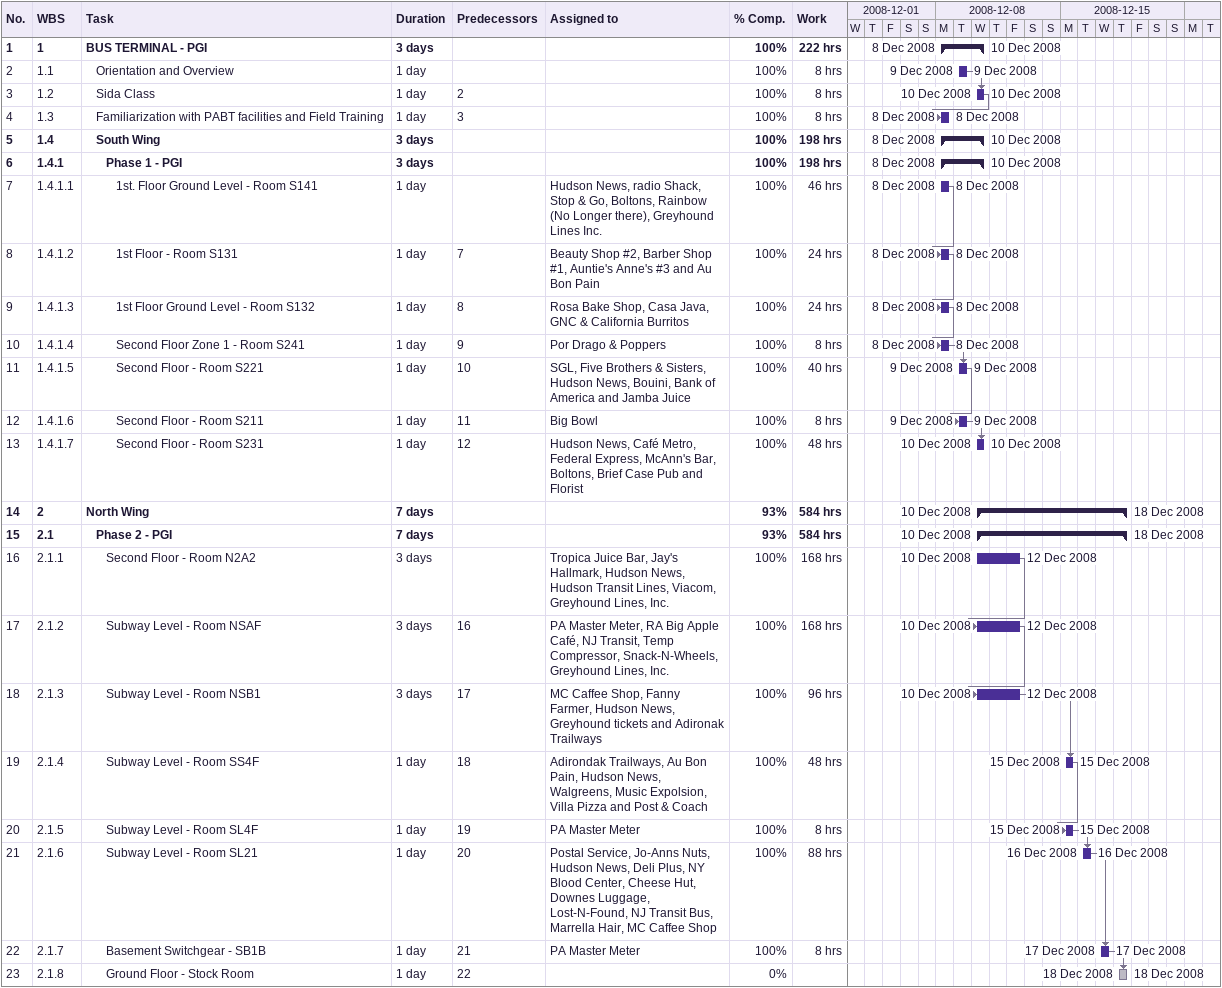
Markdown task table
| ID | WBS | Task | Duration | Start | Finish | Predecessors | Resources | % complete | Work (h) |
|---|---|---|---|---|---|---|---|---|---|
| 1 | 1 | **BUS TERMINAL - PGI** | 3d | 2008-12-08 | 2008-12-10 |  |  | 100 | 222 |
| 2 | 1.1 | Orientation and Overview | 1d | 2008-12-09 | 2008-12-09 |  |  | 100 | 8 |
| 3 | 1.2 | Sida Class | 1d | 2008-12-10 | 2008-12-10 | 2 |  | 100 | 8 |
| 4 | 1.3 | Familiarization with PABT facilities and Field Training | 1d | 2008-12-08 | 2008-12-08 | 3 |  | 100 | 8 |
| 5 | 1.4 | **South Wing** | 3d | 2008-12-08 | 2008-12-10 |  |  | 100 | 198 |
| 6 | 1.4.1 | **Phase 1 - PGI** | 3d | 2008-12-08 | 2008-12-10 |  |  | 100 | 198 |
| 7 | 1.4.1.1 | 1st. Floor Ground Level - Room S141 | 1d | 2008-12-08 | 2008-12-08 |  | Hudson News, radio Shack, Stop & Go, Boltons, Rainbow (No Longer there), Greyhound Lines Inc. | 100 | 46 |
| 8 | 1.4.1.2 | 1st Floor - Room S131 | 1d | 2008-12-08 | 2008-12-08 | 7 | Beauty Shop #2, Barber Shop #1, Auntie's Anne's #3 and Au Bon Pain | 100 | 24 |
| 9 | 1.4.1.3 | 1st Floor Ground Level - Room S132 | 1d | 2008-12-08 | 2008-12-08 | 8 | Rosa Bake Shop, Casa Java, GNC & California Burritos | 100 | 24 |
| 10 | 1.4.1.4 | Second Floor Zone 1 - Room S241 | 1d | 2008-12-08 | 2008-12-08 | 9 | Por Drago & Poppers | 100 | 8 |
| 11 | 1.4.1.5 | Second Floor - Room S221 | 1d | 2008-12-09 | 2008-12-09 | 10 | SGL, Five Brothers & Sisters, Hudson News, Bouini, Bank of America and Jamba Juice | 100 | 40 |
| 12 | 1.4.1.6 | Second Floor - Room S211 | 1d | 2008-12-09 | 2008-12-09 | 11 | Big Bowl | 100 | 8 |
| 13 | 1.4.1.7 | Second Floor - Room S231 | 1d | 2008-12-10 | 2008-12-10 | 12 | Hudson News, Café Metro, Federal Express, McAnn's Bar, Boltons, Brief Case Pub and Florist | 100 | 48 |
| 14 | 2 | **North Wing** | 7d | 2008-12-10 | 2008-12-18 |  |  | 93 | 584 |
| 15 | 2.1 | **Phase 2 - PGI** | 7d | 2008-12-10 | 2008-12-18 |  |  | 93 | 584 |
| 16 | 2.1.1 | Second Floor - Room N2A2 | 3d | 2008-12-10 | 2008-12-12 |  | Tropica Juice Bar, Jay's Hallmark, Hudson News, Hudson Transit Lines, Viacom, Greyhound Lines, Inc. | 100 | 168 |
| 17 | 2.1.2 | Subway Level - Room NSAF | 3d | 2008-12-10 | 2008-12-12 | 16 | PA Master Meter, RA Big Apple Café, NJ Transit, Temp Compressor, Snack-N-Wheels, Greyhound Lines, Inc. | 100 | 168 |
| 18 | 2.1.3 | Subway Level - Room NSB1 | 3d | 2008-12-10 | 2008-12-12 | 17 | MC Caffee Shop, Fanny Farmer, Hudson News, Greyhound tickets and Adironak Trailways | 100 | 96 |
| 19 | 2.1.4 | Subway Level - Room SS4F | 1d | 2008-12-15 | 2008-12-15 | 18 | Adirondak Trailways, Au Bon Pain, Hudson News, Walgreens, Music Expolsion, Villa Pizza and Post & Coach | 100 | 48 |
| 20 | 2.1.5 | Subway Level - Room SL4F | 1d | 2008-12-15 | 2008-12-15 | 19 | PA Master Meter | 100 | 8 |
| 21 | 2.1.6 | Subway Level - Room SL21 | 1d | 2008-12-16 | 2008-12-16 | 20 | Postal Service, Jo-Anns Nuts, Hudson News, Deli Plus, NY Blood Center, Cheese Hut, Downes Luggage, Lost-N-Found, NJ Transit Bus, Marrella Hair, MC Caffee Shop | 100 | 88 |
| 22 | 2.1.7 | Basement Switchgear - SB1B | 1d | 2008-12-17 | 2008-12-17 | 21 | PA Master Meter | 100 | 8 |
| 23 | 2.1.8 | Ground Floor - Stock Room | 1d | 2008-12-18 | 2008-12-18 | 22 |  | 0 |  |
